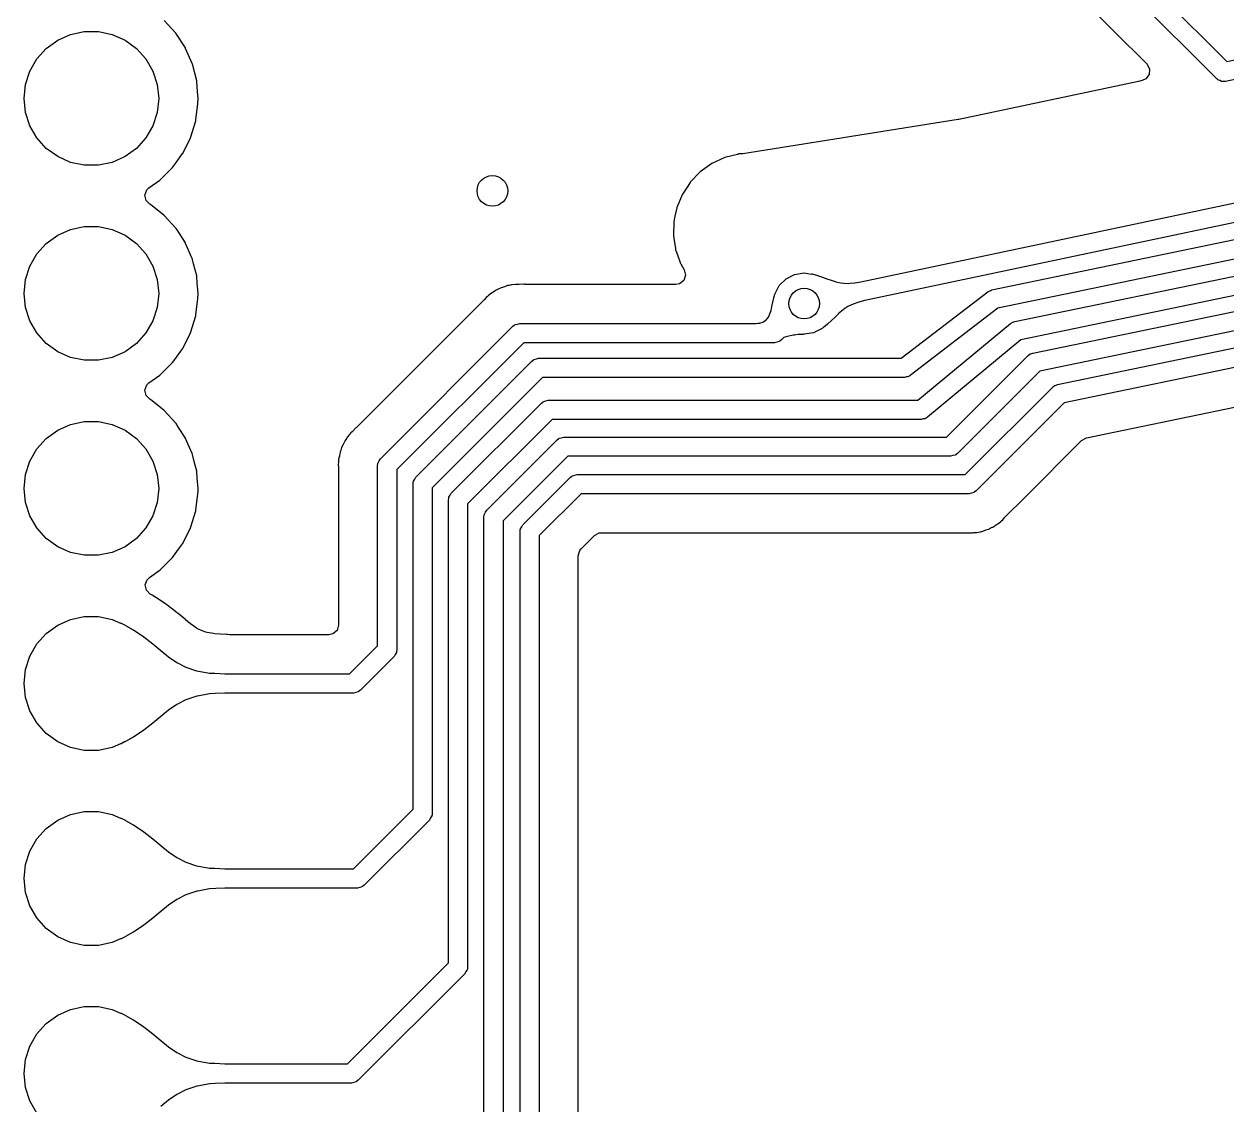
# Model space of a CAD drawing. Extents: x 1.4 to 9.87, y -6.25 to -1.8.
# Drawn here: x 5.903 to 6.519, y -5.45 to -4.896 of the extents above; entities that cross this region are included whole.
import ezdxf

# ---------------------------------------------------------------- set-up
doc = ezdxf.new("R2010")
doc.units = 0
doc.header["$MEASUREMENT"] = 0
doc.layers.add('BLACK', color=7, linetype='CONTINUOUS')

msp = doc.modelspace()

# ---------------------------------------------------------------- linework, layer by layer
at = {"layer": 'BLACK', "linetype": 'CONTINUOUS'}
for p, q in [((6.51889, -4.91538), (6.95781, -4.82174)), ((6.96124, -4.83107), (6.51833, -4.92556)), ((6.44725, -4.84374), (6.51889, -4.91538)), ((6.51382, -4.92423), (6.43885, -4.84926)), ((6.42569, -4.86441), (6.47802, -4.91674)), ((5.98036, -4.90086), (5.97432, -4.89423)), ((6.33132, -5.0283), (6.99129, -4.88866)), ((5.92635, -4.90143), (5.93341, -4.89993)), ((5.93341, -4.89993), (5.94062, -4.89993)), ((5.94062, -4.89993), (5.94768, -4.90143)), ((5.98523, -4.90839), (5.98036, -4.90086)), ((6.9947, -4.898), (6.33335, -5.03793)), ((5.91393, -4.9086), (5.91977, -4.90436)), ((5.91977, -4.90436), (5.92635, -4.90143)), ((5.94768, -4.90143), (5.95427, -4.90436)), ((5.95427, -4.90436), (5.9601, -4.9086)), ((5.9091, -4.91396), (5.91393, -4.9086)), ((5.9601, -4.9086), (5.96493, -4.91396)), ((5.98531, -4.90858), (5.98523, -4.90839)), ((5.98872, -4.91643), (5.98531, -4.90858)), ((5.98531, -4.90858), (5.98531, -4.90858)), ((6.3985, -5.03248), (6.99716, -4.90764)), ((5.9055, -4.92021), (5.9091, -4.91396)), ((5.96493, -4.91396), (5.96853, -4.92021)), ((5.9888, -4.91661), (5.98872, -4.91643)), ((5.99099, -4.92531), (5.9888, -4.91661)), ((7.00053, -4.91699), (6.40161, -5.04189)), ((6.47802, -4.91674), (6.47936, -4.91919)), ((6.47936, -4.91919), (6.47916, -4.92198)), ((5.90327, -4.92707), (5.9055, -4.92021)), ((5.96853, -4.92021), (5.97076, -4.92707)), ((5.991, -4.92551), (5.99099, -4.92531)), ((5.99143, -4.93071), (5.991, -4.92551)), ((5.991, -4.92551), (5.991, -4.92551)), ((6.4736, -4.92551), (6.38155, -4.94508)), ((6.41024, -5.04866), (7.00497, -4.9253)), ((6.47554, -4.9251), (6.4736, -4.92551)), ((6.47748, -4.92422), (6.47554, -4.9251)), ((6.47916, -4.92198), (6.47748, -4.92422)), ((6.51412, -4.92439), (6.51382, -4.92423)), ((6.51433, -4.92467), (6.51412, -4.92439)), ((6.51532, -4.92505), (6.51433, -4.92467)), ((6.51625, -4.92556), (6.51532, -4.92505)), ((6.51659, -4.92553), (6.51625, -4.92556)), ((6.51692, -4.92565), (6.51659, -4.92553)), ((5.90252, -4.93424), (5.90327, -4.92707)), ((5.97076, -4.92707), (5.97152, -4.93424)), ((5.99172, -4.93424), (5.99143, -4.93071)), ((6.51833, -4.92556), (6.51692, -4.92565)), ((5.90327, -4.94142), (5.90252, -4.93424)), ((5.97152, -4.93424), (5.97076, -4.94142)), ((5.99058, -4.9451), (5.99164, -4.93705)), ((5.99164, -4.93705), (5.99166, -4.93691)), ((5.99164, -4.93705), (5.99164, -4.93705)), ((5.99166, -4.93691), (5.99172, -4.93424)), ((7.0083, -4.93466), (6.41343, -5.05805)), ((5.9055, -4.94827), (5.90327, -4.94142)), ((5.97076, -4.94142), (5.96853, -4.94827)), ((6.41957, -5.0648), (7.01298, -4.94211)), ((5.9091, -4.95452), (5.9055, -4.94827)), ((5.96853, -4.94827), (5.96493, -4.95452)), ((5.98788, -4.95438), (5.99049, -4.9458)), ((5.99049, -4.9458), (5.99058, -4.9451)), ((6.38129, -4.94512), (6.27096, -4.9626)), ((6.38155, -4.94508), (6.38129, -4.94512)), ((5.91393, -4.95988), (5.9091, -4.95452)), ((5.96493, -4.95452), (5.9601, -4.95988)), ((5.98391, -4.96242), (5.98788, -4.95438)), ((7.0163, -4.95148), (6.42301, -5.07414)), ((5.91977, -4.96412), (5.91393, -4.95988)), ((5.9601, -4.95988), (5.95427, -4.96412)), ((5.98379, -4.96258), (5.98391, -4.96242)), ((6.43216, -5.08094), (7.02373, -4.95796)), ((5.92635, -4.96705), (5.91977, -4.96412)), ((5.93341, -4.96855), (5.92635, -4.96705)), ((5.94062, -4.96855), (5.93341, -4.96855)), ((5.94768, -4.96705), (5.94062, -4.96855)), ((5.95427, -4.96412), (5.94768, -4.96705)), ((5.97868, -4.9697), (5.98013, -4.96767)), ((5.98013, -4.96767), (5.98379, -4.96258)), ((6.25506, -4.96767), (6.24906, -4.97194)), ((6.26173, -4.96457), (6.25506, -4.96767)), ((6.26811, -4.96295), (6.26173, -4.96457)), ((6.26835, -4.96288), (6.26811, -4.96295)), ((6.26867, -4.96278), (6.26835, -4.96288)), ((6.26886, -4.96272), (6.26867, -4.96278)), ((6.26867, -4.96278), (6.26867, -4.96278)), ((6.26905, -4.9627), (6.26886, -4.96272)), ((6.26916, -4.96268), (6.26905, -4.9627)), ((6.26935, -4.96265), (6.26916, -4.96268)), ((6.26916, -4.96268), (6.26916, -4.96268)), ((6.26954, -4.96265), (6.26935, -4.96265)), ((6.27014, -4.96266), (6.26954, -4.96265)), ((6.27096, -4.9626), (6.27014, -4.96266)), ((7.02707, -4.96732), (6.43561, -5.09028)), ((5.97233, -4.97603), (5.97868, -4.9697)), ((6.24906, -4.97194), (6.24396, -4.97724)), ((5.96547, -4.9812), (5.96654, -4.98015)), ((5.96654, -4.98015), (5.97216, -4.97614)), ((5.97216, -4.97614), (5.97233, -4.97603)), ((5.97216, -4.97614), (5.97216, -4.97614)), ((6.24199, -4.98022), (6.23991, -4.98338)), ((6.24383, -4.97743), (6.24199, -4.98022)), ((6.24396, -4.97724), (6.24383, -4.97743)), ((6.24383, -4.97743), (6.24383, -4.97743)), ((5.96448, -4.98381), (5.96547, -4.9812)), ((5.96506, -4.98655), (5.96448, -4.98381)), ((5.96695, -4.98845), (5.96506, -4.98655)), ((6.23991, -4.98338), (6.23706, -4.99017)), ((5.96694, -4.98847), (5.96695, -4.98845)), ((5.967, -4.9885), (5.96694, -4.98847)), ((5.96703, -4.98853), (5.967, -4.9885)), ((5.96729, -4.98868), (5.96703, -4.98853)), ((5.97432, -4.99423), (5.96729, -4.98868)), ((6.23701, -4.99039), (6.23609, -4.99467)), ((6.23706, -4.99017), (6.23701, -4.99039)), ((5.98036, -5.00086), (5.97432, -4.99423)), ((6.23551, -4.99736), (6.23531, -5.00472)), ((6.23609, -4.99467), (6.23551, -4.99736)), ((5.91393, -5.0086), (5.91977, -5.00436)), ((5.91977, -5.00436), (5.92635, -5.00143)), ((5.92635, -5.00143), (5.93341, -4.99993)), ((5.93341, -4.99993), (5.94062, -4.99993)), ((5.94062, -4.99993), (5.94768, -5.00143)), ((5.94768, -5.00143), (5.95427, -5.00436)), ((5.95427, -5.00436), (5.9601, -5.0086)), ((5.98047, -5.00103), (5.98036, -5.00086)), ((5.98091, -5.00172), (5.98047, -5.00103)), ((5.98047, -5.00103), (5.98047, -5.00103)), ((5.98523, -5.00839), (5.98091, -5.00172)), ((6.23531, -5.00472), (6.23567, -5.00705)), ((5.9091, -5.01396), (5.91393, -5.0086)), ((5.9601, -5.0086), (5.96493, -5.01396)), ((5.98531, -5.00858), (5.98523, -5.00839)), ((5.98857, -5.01607), (5.98531, -5.00858)), ((5.98531, -5.00858), (5.98531, -5.00858)), ((6.23567, -5.00705), (6.23632, -5.01112)), ((6.23632, -5.01112), (6.23646, -5.01199)), ((5.9055, -5.02021), (5.9091, -5.01396)), ((5.96493, -5.01396), (5.96853, -5.02021)), ((5.9888, -5.01661), (5.98857, -5.01607)), ((5.98885, -5.01681), (5.9888, -5.01661)), ((5.98942, -5.01906), (5.98885, -5.01681)), ((5.98885, -5.01681), (5.98885, -5.01681)), ((6.23646, -5.01199), (6.23653, -5.0122)), ((6.23653, -5.0122), (6.23653, -5.0122)), ((6.23653, -5.0122), (6.23733, -5.01444)), ((6.23733, -5.01444), (6.23892, -5.01892)), ((5.90327, -5.02707), (5.9055, -5.02021)), ((5.96853, -5.02021), (5.97076, -5.02707)), ((5.99099, -5.02531), (5.98942, -5.01906)), ((6.23892, -5.01892), (6.23904, -5.01912)), ((6.23904, -5.01912), (6.23904, -5.01912)), ((6.23904, -5.01912), (6.24083, -5.02219)), ((6.24083, -5.02219), (6.24149, -5.02491)), ((6.29744, -5.02449), (6.30231, -5.02372)), ((6.30231, -5.02372), (6.3061, -5.02432)), ((5.90252, -5.03424), (5.90327, -5.02707)), ((5.97076, -5.02707), (5.97152, -5.03424)), ((5.991, -5.02551), (5.99099, -5.02531)), ((5.99128, -5.02892), (5.991, -5.02551)), ((5.991, -5.02551), (5.991, -5.02551)), ((5.99172, -5.03424), (5.99128, -5.02892)), ((6.15002, -5.03035), (6.14869, -5.03088)), ((6.15031, -5.03024), (6.15002, -5.03035)), ((6.15002, -5.03035), (6.15002, -5.03035)), ((6.1511, -5.03014), (6.15031, -5.03024)), ((6.15186, -5.02998), (6.1511, -5.03014)), ((6.15232, -5.02985), (6.15186, -5.02998)), ((6.15262, -5.02976), (6.15232, -5.02985)), ((6.15232, -5.02985), (6.15232, -5.02985)), ((6.15437, -5.02971), (6.15262, -5.02976)), ((6.15483, -5.02967), (6.15437, -5.02971)), ((6.15499, -5.02965), (6.15483, -5.02967)), ((6.15609, -5.02965), (6.15499, -5.02965)), ((6.15624, -5.02965), (6.15609, -5.02965)), ((6.15861, -5.02957), (6.15624, -5.02965)), ((6.15892, -5.02956), (6.15861, -5.02957)), ((6.15861, -5.02957), (6.15861, -5.02957)), ((6.15922, -5.02963), (6.15892, -5.02956)), ((6.15966, -5.02965), (6.15922, -5.02963)), ((6.16228, -5.02965), (6.15966, -5.02965)), ((6.23654, -5.02965), (6.16228, -5.02965)), ((6.2384, -5.02929), (6.23654, -5.02965)), ((6.24059, -5.02755), (6.2384, -5.02929)), ((6.24149, -5.02491), (6.24059, -5.02755)), ((6.28733, -5.0346), (6.28956, -5.03021)), ((6.28956, -5.03021), (6.29305, -5.02673)), ((6.29305, -5.02673), (6.29744, -5.02449)), ((6.3061, -5.02432), (6.3062, -5.02426)), ((6.3062, -5.02426), (6.30641, -5.02427)), ((6.30641, -5.02427), (6.30907, -5.02501)), ((6.30907, -5.02501), (6.30909, -5.02502)), ((6.30909, -5.02502), (6.31166, -5.02588)), ((6.31166, -5.02588), (6.31167, -5.02589)), ((6.31167, -5.02589), (6.31397, -5.02674)), ((6.31397, -5.02674), (6.3161, -5.02753)), ((6.3161, -5.02753), (6.31611, -5.02753)), ((6.31611, -5.02753), (6.31611, -5.02753)), ((6.31611, -5.02753), (6.31714, -5.02787)), ((6.31714, -5.02787), (6.31818, -5.02821)), ((6.31818, -5.02821), (6.31854, -5.02829)), ((6.31854, -5.02829), (6.3203, -5.02872)), ((6.3203, -5.02872), (6.3203, -5.02872)), ((6.3203, -5.02872), (6.32031, -5.02872)), ((6.32031, -5.02872), (6.32093, -5.02881)), ((6.32093, -5.02881), (6.3226, -5.02903)), ((6.3226, -5.02903), (6.3226, -5.02903)), ((6.3226, -5.02903), (6.32262, -5.02903)), ((6.32262, -5.02903), (6.32503, -5.02908)), ((6.32503, -5.02908), (6.3252, -5.02909)), ((6.3252, -5.02909), (6.32521, -5.02909)), ((6.32521, -5.02909), (6.32591, -5.02903)), ((6.32591, -5.02903), (6.32819, -5.02883)), ((6.32819, -5.02883), (6.3282, -5.02883)), ((6.3282, -5.02883), (6.3282, -5.02883)), ((6.3282, -5.02883), (6.32821, -5.02883)), ((6.32821, -5.02883), (6.33128, -5.02829)), ((6.32821, -5.02883), (6.32821, -5.02883)), ((6.33128, -5.02829), (6.33132, -5.0283)), ((5.90327, -5.04142), (5.90252, -5.03424)), ((5.97152, -5.03424), (5.97076, -5.04142)), ((5.99166, -5.03691), (5.99172, -5.03424)), ((6.13935, -5.03626), (6.13824, -5.03761)), ((6.13999, -5.03579), (6.13935, -5.03626)), ((6.14059, -5.03529), (6.13999, -5.03579)), ((6.14115, -5.03473), (6.14059, -5.03529)), ((6.14142, -5.03457), (6.14115, -5.03473)), ((6.14265, -5.03384), (6.14142, -5.03457)), ((6.14142, -5.03457), (6.14142, -5.03457)), ((6.14304, -5.03358), (6.14265, -5.03384)), ((6.14419, -5.03274), (6.14304, -5.03358)), ((6.14445, -5.03256), (6.14419, -5.03274)), ((6.14419, -5.03274), (6.14419, -5.03274)), ((6.14519, -5.03227), (6.14445, -5.03256)), ((6.14589, -5.03192), (6.14519, -5.03227)), ((6.1463, -5.03168), (6.14589, -5.03192)), ((6.14657, -5.03152), (6.1463, -5.03168)), ((6.14824, -5.03103), (6.14657, -5.03152)), ((6.14869, -5.03088), (6.14824, -5.03103)), ((6.28676, -5.03654), (6.28732, -5.03469)), ((6.28732, -5.03469), (6.28733, -5.0346)), ((6.35205, -5.0675), (6.39651, -5.03339)), ((6.39651, -5.03339), (6.39774, -5.0327)), ((6.39774, -5.0327), (6.39814, -5.03267)), ((6.39814, -5.03267), (6.3985, -5.03248)), ((5.9055, -5.04827), (5.90327, -5.04142)), ((5.97076, -5.04142), (5.96853, -5.04827)), ((5.99058, -5.0451), (5.99164, -5.03705)), ((5.99164, -5.03705), (5.99166, -5.03691)), ((5.99164, -5.03705), (5.99164, -5.03705)), ((6.13792, -5.03795), (6.0732, -5.10267)), ((6.13824, -5.03761), (6.13792, -5.03795)), ((6.28533, -5.04294), (6.2858, -5.04092)), ((6.2858, -5.04092), (6.28624, -5.03878)), ((6.28624, -5.03878), (6.28625, -5.03877)), ((6.28625, -5.03877), (6.28675, -5.03656)), ((6.28675, -5.03656), (6.28676, -5.03654)), ((6.32312, -5.042), (6.32138, -5.04334)), ((6.32322, -5.04194), (6.32312, -5.042)), ((6.32474, -5.04101), (6.32322, -5.04194)), ((6.3251, -5.04079), (6.32474, -5.04101)), ((6.32745, -5.03969), (6.3251, -5.04079)), ((6.32746, -5.03969), (6.32745, -5.03969)), ((6.33029, -5.03871), (6.32746, -5.03969)), ((6.3303, -5.03871), (6.33029, -5.03871)), ((6.33029, -5.03871), (6.33029, -5.03871)), ((6.33332, -5.03796), (6.3303, -5.03871)), ((6.3303, -5.03871), (6.3303, -5.03871)), ((6.3303, -5.03871), (6.3303, -5.03871)), ((6.33335, -5.03793), (6.33332, -5.03796)), ((6.40161, -5.04189), (6.35672, -5.07633)), ((6.44698, -5.10836), (6.76594, -5.04205)), ((5.9091, -5.05452), (5.9055, -5.04827)), ((5.96853, -5.04827), (5.96493, -5.05452)), ((5.98788, -5.05438), (5.99049, -5.0458)), ((5.99049, -5.0458), (5.99058, -5.0451)), ((6.27957, -5.04943), (6.28143, -5.0488)), ((6.28143, -5.0488), (6.28146, -5.04879)), ((6.28146, -5.04879), (6.2829, -5.04776)), ((6.2829, -5.04776), (6.28397, -5.04641)), ((6.28397, -5.04641), (6.28475, -5.04479)), ((6.28475, -5.04479), (6.28476, -5.04477)), ((6.28476, -5.04477), (6.28533, -5.04295)), ((6.28476, -5.04477), (6.28476, -5.04477)), ((6.28533, -5.04295), (6.28533, -5.04294)), ((6.28533, -5.04295), (6.28533, -5.04295)), ((6.31636, -5.04811), (6.31436, -5.04994)), ((6.31637, -5.0481), (6.31636, -5.04811)), ((6.31813, -5.04639), (6.31637, -5.0481)), ((6.31975, -5.04481), (6.31813, -5.04639)), ((6.31813, -5.04639), (6.31813, -5.04639)), ((6.31976, -5.0448), (6.31975, -5.04481)), ((6.31975, -5.04481), (6.31975, -5.04481)), ((6.32138, -5.04334), (6.31976, -5.0448)), ((6.4098, -5.04889), (6.41024, -5.04866)), ((5.91393, -5.05988), (5.9091, -5.05452)), ((5.96493, -5.05452), (5.9601, -5.05988)), ((5.9843, -5.06163), (5.98779, -5.05456)), ((5.98779, -5.05456), (5.98788, -5.05438)), ((5.98779, -5.05456), (5.98779, -5.05456)), ((6.08516, -5.11902), (6.15308, -5.05111)), ((6.15308, -5.05111), (6.15378, -5.05059)), ((6.15378, -5.05059), (6.1539, -5.05045)), ((6.1539, -5.05045), (6.15401, -5.05042)), ((6.15401, -5.05042), (6.15421, -5.05026)), ((6.15421, -5.05026), (6.15539, -5.05001)), ((6.15539, -5.05001), (6.15656, -5.04967)), ((6.15656, -5.04967), (6.27741, -5.04967)), ((6.27741, -5.04967), (6.27749, -5.04963)), ((6.27749, -5.04963), (6.27852, -5.04953)), ((6.27852, -5.04953), (6.27954, -5.04944)), ((6.27954, -5.04944), (6.27957, -5.04943)), ((6.27957, -5.04943), (6.27957, -5.04943)), ((6.30717, -5.05445), (6.30231, -5.05522)), ((6.31156, -5.05221), (6.30717, -5.05445)), ((6.312, -5.05177), (6.31156, -5.05221)), ((6.31221, -5.05171), (6.312, -5.05177)), ((6.31434, -5.04995), (6.31221, -5.05171)), ((6.31436, -5.04994), (6.31434, -5.04995)), ((6.36053, -5.08904), (6.4081, -5.04969)), ((6.4081, -5.04969), (6.40931, -5.04895)), ((6.40931, -5.04895), (6.4098, -5.04889)), ((5.91977, -5.06412), (5.91393, -5.05988)), ((5.9601, -5.05988), (5.95427, -5.06412)), ((6.1586, -5.05951), (6.09357, -5.12454)), ((6.28719, -5.05951), (6.1586, -5.05951)), ((6.28835, -5.05917), (6.28719, -5.05951)), ((6.28954, -5.05891), (6.28835, -5.05917)), ((6.28974, -5.05876), (6.28954, -5.05891)), ((6.28985, -5.05873), (6.28974, -5.05876)), ((6.28996, -5.05859), (6.28985, -5.05873)), ((6.29067, -5.05807), (6.28996, -5.05859)), ((6.29183, -5.05691), (6.29067, -5.05807)), ((6.29238, -5.05673), (6.29183, -5.05691)), ((6.29239, -5.05673), (6.29238, -5.05673)), ((6.29444, -5.05615), (6.29239, -5.05673)), ((6.29239, -5.05673), (6.29239, -5.05673)), ((6.29445, -5.05615), (6.29444, -5.05615)), ((6.29444, -5.05615), (6.29444, -5.05615)), ((6.29671, -5.05567), (6.29445, -5.05615)), ((6.29733, -5.05559), (6.29671, -5.05567)), ((6.29928, -5.05534), (6.29733, -5.05559)), ((6.29929, -5.05534), (6.29928, -5.05534)), ((6.29928, -5.05534), (6.29928, -5.05534)), ((6.2993, -5.05534), (6.29929, -5.05534)), ((6.30124, -5.05526), (6.2993, -5.05534)), ((6.2993, -5.05534), (6.2993, -5.05534)), ((6.30196, -5.05523), (6.30124, -5.05526)), ((6.30211, -5.05519), (6.30196, -5.05523)), ((6.30231, -5.05522), (6.30211, -5.05519)), ((6.41343, -5.05805), (6.36544, -5.09775)), ((5.92635, -5.06705), (5.91977, -5.06412)), ((5.93341, -5.06855), (5.92635, -5.06705)), ((5.94768, -5.06705), (5.94062, -5.06855)), ((5.95427, -5.06412), (5.94768, -5.06705)), ((5.97976, -5.06819), (5.98379, -5.06258)), ((5.98379, -5.06258), (5.98391, -5.06242)), ((5.98391, -5.06242), (5.9843, -5.06163)), ((6.37533, -5.1079), (6.41709, -5.06614)), ((6.41709, -5.06614), (6.41712, -5.06612)), ((6.41712, -5.0661), (6.41717, -5.06608)), ((6.41712, -5.06612), (6.41712, -5.0661)), ((6.41717, -5.06608), (6.41822, -5.0653)), ((6.41822, -5.0653), (6.41893, -5.06514)), ((6.41893, -5.06514), (6.41957, -5.0648)), ((5.94062, -5.06855), (5.93341, -5.06855)), ((5.97233, -5.07603), (5.97868, -5.0697)), ((5.97868, -5.0697), (5.97976, -5.06819)), ((6.10331, -5.12839), (6.16276, -5.06894)), ((6.16276, -5.06894), (6.16346, -5.06842)), ((6.16346, -5.06842), (6.16358, -5.06828)), ((6.16358, -5.06828), (6.16369, -5.06825)), ((6.16369, -5.06825), (6.16389, -5.0681)), ((6.16389, -5.0681), (6.16508, -5.06784)), ((6.16508, -5.06784), (6.16624, -5.0675)), ((6.16624, -5.0675), (6.35205, -5.0675)), ((5.96654, -5.08015), (5.97216, -5.07614)), ((5.97216, -5.07614), (5.97233, -5.07603)), ((5.97216, -5.07614), (5.97216, -5.07614)), ((6.16828, -5.07735), (6.11171, -5.13391)), ((6.35372, -5.07735), (6.16828, -5.07735)), ((6.35459, -5.07709), (6.35372, -5.07735)), ((6.35549, -5.07702), (6.35459, -5.07709)), ((6.3562, -5.07662), (6.35549, -5.07702)), ((6.35638, -5.07657), (6.3562, -5.07662)), ((6.35646, -5.07647), (6.35638, -5.07657)), ((6.35672, -5.07633), (6.35646, -5.07647)), ((6.42301, -5.07414), (6.38085, -5.1163)), ((5.96448, -5.08381), (5.96547, -5.0812)), ((5.96506, -5.08655), (5.96448, -5.08381)), ((5.96547, -5.0812), (5.96654, -5.08015)), ((6.38486, -5.12711), (6.42969, -5.08228)), ((6.42969, -5.08228), (6.42971, -5.08226)), ((6.42971, -5.08226), (6.42972, -5.08225)), ((6.42972, -5.08225), (6.42976, -5.08223)), ((6.42976, -5.08223), (6.43082, -5.08144)), ((6.43082, -5.08144), (6.43152, -5.08129)), ((6.43152, -5.08129), (6.43216, -5.08094)), ((5.96695, -5.08845), (5.96506, -5.08655)), ((5.96694, -5.08847), (5.96695, -5.08845)), ((5.967, -5.0885), (5.96694, -5.08847)), ((5.96703, -5.08853), (5.967, -5.0885)), ((5.96729, -5.08868), (5.96703, -5.08853)), ((5.97432, -5.09423), (5.96729, -5.08868)), ((6.12146, -5.1367), (6.16768, -5.09048)), ((6.16768, -5.09048), (6.16839, -5.08996)), ((6.16839, -5.08996), (6.1685, -5.08982)), ((6.1685, -5.08982), (6.16861, -5.08979)), ((6.16861, -5.08979), (6.16882, -5.08963)), ((6.16882, -5.08963), (6.17, -5.08938)), ((6.17, -5.08938), (6.17116, -5.08904)), ((6.17116, -5.08904), (6.36053, -5.08904)), ((6.43561, -5.09028), (6.39038, -5.13551)), ((5.98036, -5.10086), (5.97432, -5.09423)), ((6.36478, -5.09815), (6.36424, -5.09849)), ((6.36496, -5.0981), (6.36478, -5.09815)), ((6.36507, -5.09798), (6.36496, -5.0981)), ((6.36544, -5.09775), (6.36507, -5.09798)), ((5.91977, -5.10436), (5.92635, -5.10143)), ((5.92635, -5.10143), (5.93341, -5.09993)), ((5.93341, -5.09993), (5.94062, -5.09993)), ((5.94062, -5.09993), (5.94768, -5.10143)), ((5.94768, -5.10143), (5.95427, -5.10436)), ((5.98047, -5.10103), (5.98036, -5.10086)), ((5.98169, -5.10292), (5.98047, -5.10103)), ((5.98047, -5.10103), (5.98047, -5.10103)), ((5.98523, -5.10839), (5.98169, -5.10292)), ((6.07241, -5.10336), (6.07078, -5.10509)), ((6.07262, -5.10313), (6.07241, -5.10336)), ((6.07287, -5.10297), (6.07262, -5.10313)), ((6.0732, -5.10267), (6.07287, -5.10297)), ((6.1732, -5.09888), (6.12986, -5.14222)), ((6.36231, -5.09888), (6.1732, -5.09888)), ((6.36325, -5.0986), (6.36231, -5.09888)), ((6.36424, -5.09849), (6.36325, -5.0986)), ((5.9091, -5.11396), (5.91393, -5.1086)), ((5.91393, -5.1086), (5.91977, -5.10436)), ((5.95427, -5.10436), (5.9601, -5.1086)), ((5.9601, -5.1086), (5.96493, -5.11396)), ((5.98531, -5.10858), (5.98523, -5.10839)), ((5.98869, -5.11634), (5.98531, -5.10858)), ((5.98531, -5.10858), (5.98531, -5.10858)), ((6.06688, -5.10999), (6.06631, -5.1113)), ((6.06701, -5.10971), (6.06688, -5.10999)), ((6.06688, -5.10999), (6.06688, -5.10999)), ((6.06749, -5.10908), (6.06701, -5.10971)), ((6.06792, -5.10843), (6.06749, -5.10908)), ((6.06816, -5.108), (6.06792, -5.10843)), ((6.06831, -5.10773), (6.06816, -5.108)), ((6.06816, -5.108), (6.06816, -5.108)), ((6.0695, -5.10646), (6.06831, -5.10773)), ((6.0698, -5.1061), (6.0695, -5.10646)), ((6.0699, -5.10598), (6.0698, -5.1061)), ((6.07068, -5.1052), (6.0699, -5.10598)), ((6.07078, -5.10509), (6.07068, -5.1052)), ((6.13965, -5.14536), (6.17568, -5.10934)), ((6.17568, -5.10934), (6.17638, -5.10881)), ((6.17638, -5.10881), (6.1765, -5.10868)), ((6.1765, -5.10868), (6.1766, -5.10865)), ((6.1766, -5.10865), (6.17681, -5.10849)), ((6.17681, -5.10849), (6.17799, -5.10824)), ((6.17799, -5.10824), (6.17916, -5.1079)), ((6.17916, -5.1079), (6.37533, -5.1079)), ((6.41521, -5.13899), (6.44449, -5.10971)), ((6.44449, -5.10971), (6.44698, -5.10836)), ((5.9055, -5.12021), (5.9091, -5.11396)), ((5.96493, -5.11396), (5.96853, -5.12021)), ((5.9888, -5.11661), (5.98869, -5.11634)), ((5.98885, -5.11681), (5.9888, -5.11661)), ((6.06445, -5.1158), (6.06423, -5.11721)), ((6.0645, -5.11549), (6.06445, -5.1158)), ((6.06445, -5.1158), (6.06445, -5.1158)), ((6.06482, -5.11476), (6.0645, -5.11549)), ((6.06507, -5.11402), (6.06482, -5.11476)), ((6.06519, -5.11355), (6.06507, -5.11402)), ((6.06527, -5.11325), (6.06519, -5.11355)), ((6.06519, -5.11355), (6.06519, -5.11355)), ((6.06611, -5.11172), (6.06527, -5.11325)), ((6.06631, -5.1113), (6.06611, -5.11172)), ((6.38085, -5.1163), (6.38015, -5.11682)), ((5.90327, -5.12707), (5.9055, -5.12021)), ((5.96853, -5.12021), (5.97076, -5.12707)), ((5.98976, -5.12043), (5.98885, -5.11681)), ((5.98885, -5.11681), (5.98885, -5.11681)), ((5.99099, -5.12531), (5.98976, -5.12043)), ((6.06364, -5.12093), (6.06352, -5.12171)), ((6.06352, -5.12171), (6.06355, -5.12202)), ((6.06355, -5.12202), (6.06368, -5.12345)), ((6.0637, -5.12015), (6.06364, -5.12093)), ((6.0639, -5.11859), (6.0637, -5.11935)), ((6.0637, -5.11935), (6.0637, -5.12015)), ((6.06414, -5.11767), (6.0639, -5.11859)), ((6.06423, -5.11721), (6.06414, -5.11767)), ((6.08372, -5.1225), (6.08385, -5.12164)), ((6.08372, -5.21495), (6.08372, -5.1225)), ((6.08384, -5.12145), (6.08389, -5.12136)), ((6.08385, -5.12164), (6.08384, -5.12145)), ((6.08389, -5.12136), (6.08393, -5.12111)), ((6.08393, -5.12111), (6.08458, -5.12009)), ((6.08458, -5.12009), (6.08516, -5.11902)), ((6.18119, -5.11774), (6.14805, -5.15088)), ((6.37737, -5.11774), (6.18119, -5.11774)), ((6.37853, -5.1174), (6.37737, -5.11774)), ((6.37972, -5.11714), (6.37853, -5.1174)), ((6.37992, -5.11699), (6.37972, -5.11714)), ((6.38003, -5.11696), (6.37992, -5.11699)), ((6.38015, -5.11682), (6.38003, -5.11696)), ((5.90252, -5.13424), (5.90327, -5.12707)), ((5.97076, -5.12707), (5.97152, -5.13424)), ((5.991, -5.12551), (5.99099, -5.12531)), ((5.99128, -5.12884), (5.991, -5.12551)), ((5.991, -5.12551), (5.991, -5.12551)), ((5.99172, -5.13424), (5.99128, -5.12884)), ((6.06368, -5.12345), (6.0637, -5.12391)), ((6.0637, -5.12391), (6.0637, -5.1856)), ((6.09357, -5.12454), (6.09357, -5.21699)), ((6.10273, -5.12946), (6.10331, -5.12839)), ((6.15816, -5.15292), (6.18253, -5.12855)), ((6.18253, -5.12855), (6.18323, -5.12803)), ((6.18323, -5.12803), (6.18335, -5.12789)), ((6.18335, -5.12789), (6.18345, -5.12786)), ((6.18345, -5.12786), (6.18366, -5.12771)), ((6.18366, -5.12771), (6.18484, -5.12745)), ((6.18484, -5.12745), (6.18601, -5.12711)), ((6.18601, -5.12711), (6.38486, -5.12711)), ((5.90327, -5.14142), (5.90252, -5.13424)), ((5.97152, -5.13424), (5.97076, -5.14142)), ((5.99168, -5.13593), (5.99172, -5.13437)), ((5.99172, -5.13437), (5.99172, -5.13424)), ((5.99172, -5.13437), (5.99172, -5.13437)), ((6.10187, -5.13187), (6.102, -5.13101)), ((6.10187, -5.29877), (6.10187, -5.13187)), ((6.10199, -5.13082), (6.10204, -5.13073)), ((6.102, -5.13101), (6.10199, -5.13082)), ((6.10204, -5.13073), (6.10208, -5.13048)), ((6.10208, -5.13048), (6.10273, -5.12946)), ((6.11171, -5.13391), (6.11171, -5.30081)), ((5.99055, -5.14534), (5.99164, -5.13705)), ((5.99164, -5.13705), (5.99166, -5.13691)), ((5.99164, -5.13705), (5.99164, -5.13705)), ((5.99166, -5.13691), (5.99168, -5.13593)), ((6.12002, -5.14018), (6.12015, -5.13931)), ((6.12002, -5.37759), (6.12002, -5.14018)), ((6.12013, -5.13913), (6.12019, -5.13903)), ((6.12015, -5.13931), (6.12013, -5.13913)), ((6.12019, -5.13903), (6.12022, -5.13878)), ((6.12022, -5.13878), (6.12088, -5.13776)), ((6.12088, -5.13776), (6.12146, -5.1367)), ((6.18804, -5.13695), (6.16656, -5.15844)), ((6.3869, -5.13695), (6.18804, -5.13695)), ((6.38806, -5.13661), (6.3869, -5.13695)), ((6.38925, -5.13636), (6.38806, -5.13661)), ((6.38945, -5.1362), (6.38925, -5.13636)), ((6.38956, -5.13617), (6.38945, -5.1362)), ((6.38968, -5.13603), (6.38956, -5.13617)), ((6.39038, -5.13551), (6.38968, -5.13603)), ((6.40553, -5.14867), (6.41521, -5.13899)), ((5.9055, -5.14827), (5.90327, -5.14142)), ((5.97076, -5.14142), (5.96853, -5.14827)), ((5.98788, -5.15438), (5.99049, -5.1458)), ((5.99049, -5.1458), (5.99055, -5.14534)), ((6.12986, -5.14222), (6.12986, -5.37963)), ((6.13838, -5.1477), (6.13841, -5.14744)), ((6.13841, -5.14744), (6.13907, -5.14643)), ((6.13907, -5.14643), (6.13965, -5.14536)), ((5.9091, -5.15452), (5.9055, -5.14827)), ((5.96853, -5.14827), (5.96493, -5.15452)), ((6.13821, -5.14884), (6.13834, -5.14797)), ((6.13821, -5.46133), (6.13821, -5.14884)), ((6.13832, -5.14779), (6.13838, -5.1477)), ((6.13834, -5.14797), (6.13832, -5.14779)), ((6.14805, -5.15088), (6.14805, -5.46337)), ((6.15757, -5.15398), (6.15816, -5.15292)), ((6.39901, -5.15406), (6.4, -5.15334)), ((6.4, -5.15334), (6.40042, -5.15304)), ((6.40042, -5.15304), (6.40081, -5.15278)), ((6.40081, -5.15278), (6.40154, -5.15235)), ((6.40154, -5.15235), (6.40231, -5.15189)), ((6.40231, -5.15189), (6.40287, -5.15133)), ((6.40287, -5.15133), (6.40346, -5.15082)), ((6.40346, -5.15082), (6.40411, -5.15036)), ((6.40411, -5.15036), (6.40522, -5.14901)), ((6.40522, -5.14901), (6.40553, -5.14867)), ((5.91393, -5.15988), (5.9091, -5.15452)), ((5.96493, -5.15452), (5.9601, -5.15988)), ((5.98414, -5.16195), (5.98779, -5.15456)), ((5.98779, -5.15456), (5.98788, -5.15438)), ((5.98779, -5.15456), (5.98779, -5.15456)), ((6.15671, -5.1564), (6.15684, -5.15553)), ((6.15671, -5.5418), (6.15671, -5.1564)), ((6.15683, -5.15535), (6.15688, -5.15525)), ((6.15684, -5.15553), (6.15683, -5.15535)), ((6.15688, -5.15525), (6.15692, -5.155)), ((6.15692, -5.155), (6.15757, -5.15398)), ((6.16656, -5.15844), (6.16656, -5.54384)), ((6.18803, -5.16528), (6.19488, -5.15842)), ((6.19488, -5.15842), (6.19734, -5.15708)), ((6.19734, -5.15708), (6.19839, -5.15697)), ((6.19839, -5.15697), (6.35698, -5.15697)), ((6.35698, -5.15697), (6.3838, -5.15697)), ((6.3838, -5.15697), (6.38424, -5.15699)), ((6.38424, -5.15699), (6.38453, -5.15706)), ((6.38453, -5.15706), (6.38484, -5.15705)), ((6.38484, -5.15705), (6.38721, -5.15697)), ((6.38484, -5.15705), (6.38484, -5.15705)), ((6.38721, -5.15697), (6.38737, -5.15697)), ((6.38737, -5.15697), (6.38847, -5.15697)), ((6.38847, -5.15697), (6.38862, -5.15695)), ((6.38862, -5.15695), (6.38909, -5.15691)), ((6.38862, -5.15695), (6.38862, -5.15695)), ((6.38909, -5.15691), (6.39041, -5.15687)), ((6.39041, -5.15687), (6.39052, -5.15687)), ((6.39052, -5.15687), (6.39083, -5.15686)), ((6.39083, -5.15686), (6.3916, -5.15664)), ((6.3916, -5.15664), (6.39236, -5.15648)), ((6.39236, -5.15648), (6.39264, -5.15644)), ((6.39264, -5.15644), (6.39315, -5.15638)), ((6.39315, -5.15638), (6.39344, -5.15626)), ((6.39344, -5.15626), (6.39477, -5.15574)), ((6.39344, -5.15626), (6.39344, -5.15626)), ((6.39477, -5.15574), (6.39521, -5.15559)), ((6.39521, -5.15559), (6.3953, -5.15556)), ((6.3953, -5.15556), (6.39688, -5.1551)), ((6.39688, -5.1551), (6.39715, -5.15494)), ((6.39715, -5.15494), (6.39757, -5.1547)), ((6.39715, -5.15494), (6.39715, -5.15494)), ((6.39757, -5.1547), (6.39827, -5.15435)), ((6.39827, -5.15435), (6.39872, -5.15417)), ((6.39872, -5.15417), (6.39901, -5.15406)), ((6.39872, -5.15417), (6.39872, -5.15417)), ((5.91977, -5.16412), (5.91393, -5.15988)), ((5.92635, -5.16705), (5.91977, -5.16412)), ((5.95427, -5.16412), (5.94768, -5.16705)), ((5.9601, -5.15988), (5.95427, -5.16412)), ((5.97868, -5.1697), (5.98221, -5.16479)), ((5.98221, -5.16479), (5.98379, -5.16258)), ((5.98379, -5.16258), (5.98391, -5.16242)), ((5.98391, -5.16242), (5.98414, -5.16195)), ((6.18736, -5.1661), (6.18803, -5.16528)), ((5.93341, -5.16855), (5.92635, -5.16705)), ((5.94062, -5.16855), (5.93341, -5.16855)), ((5.94768, -5.16705), (5.94062, -5.16855)), ((5.97233, -5.17603), (5.97868, -5.1697)), ((6.18658, -5.16879), (6.18736, -5.1661)), ((6.18658, -5.54243), (6.18658, -5.16879)), ((5.96679, -5.17998), (5.97233, -5.17603)), ((5.96464, -5.18372), (5.96561, -5.1811)), ((5.96523, -5.18646), (5.96464, -5.18372)), ((5.96561, -5.1811), (5.9667, -5.18004)), ((5.9667, -5.18004), (5.96679, -5.17998)), ((5.96721, -5.18843), (5.96523, -5.18646)), ((5.96818, -5.18896), (5.96721, -5.18843)), ((5.9682, -5.18897), (5.96818, -5.18896)), ((5.96896, -5.18941), (5.9682, -5.18897)), ((5.9682, -5.18897), (5.9682, -5.18897)), ((5.96898, -5.18942), (5.96896, -5.18941)), ((5.96896, -5.18941), (5.96896, -5.18941)), ((5.96902, -5.18944), (5.96898, -5.18942)), ((5.96904, -5.18946), (5.96902, -5.18944)), ((5.96979, -5.18993), (5.96904, -5.18946)), ((5.96904, -5.18946), (5.96904, -5.18946)), ((5.96981, -5.18995), (5.96979, -5.18993)), ((5.96979, -5.18993), (5.96979, -5.18993)), ((5.97515, -5.19354), (5.96981, -5.18995)), ((6.0637, -5.1856), (6.0637, -5.20434)), ((5.97575, -5.19396), (5.97515, -5.19354)), ((5.97578, -5.19397), (5.97575, -5.19396)), ((5.97579, -5.19399), (5.97578, -5.19397)), ((5.97613, -5.19424), (5.97579, -5.19399)), ((5.97579, -5.19399), (5.97579, -5.19399)), ((5.97634, -5.1944), (5.97613, -5.19424)), ((5.98091, -5.19796), (5.97634, -5.1944)), ((5.91977, -5.20436), (5.92635, -5.20143)), ((5.92635, -5.20143), (5.93341, -5.19993)), ((5.93341, -5.19993), (5.94062, -5.19993)), ((5.94062, -5.19993), (5.94768, -5.20143)), ((5.94768, -5.20143), (5.952, -5.20335)), ((5.98092, -5.19797), (5.98091, -5.19796)), ((5.98116, -5.19816), (5.98092, -5.19797)), ((5.98092, -5.19797), (5.98092, -5.19797)), ((5.98117, -5.19817), (5.98116, -5.19816)), ((5.98118, -5.19818), (5.98117, -5.19817)), ((5.98144, -5.19839), (5.98118, -5.19818)), ((5.98145, -5.1984), (5.98144, -5.19839)), ((5.98539, -5.20169), (5.98145, -5.1984)), ((5.98145, -5.1984), (5.98145, -5.1984)), ((5.98546, -5.20174), (5.98539, -5.20169)), ((5.98853, -5.20421), (5.98546, -5.20174)), ((5.9091, -5.21396), (5.91393, -5.2086)), ((5.91393, -5.2086), (5.91977, -5.20436)), ((5.952, -5.20335), (5.95214, -5.2033)), ((5.95214, -5.2033), (5.95235, -5.20335)), ((5.95235, -5.20335), (5.95393, -5.20421)), ((5.95393, -5.20421), (5.95427, -5.20436)), ((5.95427, -5.20436), (5.95445, -5.2045)), ((5.95445, -5.2045), (5.9585, -5.20671)), ((5.9585, -5.20671), (5.95854, -5.20673)), ((5.95854, -5.20673), (5.96388, -5.21032)), ((5.98883, -5.20443), (5.98853, -5.20421)), ((5.99093, -5.20587), (5.98883, -5.20443)), ((5.99146, -5.20619), (5.99093, -5.20587)), ((5.99305, -5.20701), (5.99146, -5.20619)), ((5.99374, -5.2073), (5.99305, -5.20701)), ((5.99568, -5.20795), (5.99374, -5.2073)), ((5.99639, -5.20814), (5.99568, -5.20795)), ((5.99966, -5.20872), (5.99639, -5.20814)), ((6.00027, -5.20879), (5.99966, -5.20872)), ((6.0032, -5.20894), (6.00027, -5.20879)), ((6.0062, -5.2091), (6.0032, -5.20894)), ((6.00638, -5.20911), (6.0062, -5.2091)), ((6.0062, -5.2091), (6.0062, -5.2091)), ((6.00655, -5.20914), (6.00638, -5.20911)), ((6.0608, -5.20885), (6.05874, -5.2093)), ((6.06292, -5.20702), (6.0608, -5.20885)), ((6.0637, -5.20434), (6.06292, -5.20702)), ((5.9055, -5.22021), (5.9091, -5.21396)), ((5.96388, -5.21032), (5.9639, -5.21034)), ((5.9639, -5.21034), (5.96848, -5.2139)), ((5.96848, -5.2139), (5.96849, -5.21391)), ((5.96849, -5.21391), (5.97262, -5.21736)), ((6.00688, -5.20921), (6.00655, -5.20914)), ((6.00655, -5.20914), (6.00655, -5.20914)), ((6.00784, -5.2093), (6.00688, -5.20921)), ((6.01663, -5.2093), (6.00784, -5.2093)), ((6.05874, -5.2093), (6.01663, -5.2093)), ((6.06935, -5.22932), (6.08372, -5.21495)), ((5.90327, -5.22707), (5.9055, -5.22021)), ((5.97262, -5.21736), (5.97661, -5.22057)), ((5.97661, -5.22057), (5.9808, -5.22344)), ((6.09212, -5.22047), (6.07487, -5.23772)), ((6.09271, -5.21941), (6.09212, -5.22047)), ((6.09336, -5.21839), (6.09271, -5.21941)), ((6.0934, -5.21814), (6.09336, -5.21839)), ((6.09345, -5.21804), (6.0934, -5.21814)), ((6.09357, -5.21699), (6.09344, -5.21786)), ((6.09344, -5.21786), (6.09345, -5.21804)), ((5.90252, -5.23424), (5.90327, -5.22707)), ((5.9808, -5.22344), (5.98081, -5.22344)), ((5.98081, -5.22344), (5.98547, -5.22584)), ((5.98547, -5.22584), (5.98547, -5.22584)), ((5.98547, -5.22584), (5.98548, -5.22585)), ((5.98548, -5.22585), (5.9855, -5.22586)), ((5.9855, -5.22586), (5.9855, -5.22586)), ((5.9855, -5.22586), (5.99098, -5.2277)), ((5.99098, -5.2277), (5.99098, -5.2277)), ((5.99098, -5.2277), (5.99099, -5.22771)), ((5.99099, -5.22771), (5.99101, -5.22771)), ((5.99101, -5.22771), (5.99101, -5.22771)), ((5.99101, -5.22771), (5.99763, -5.2289)), ((5.99763, -5.2289), (5.99763, -5.2289)), ((5.99763, -5.2289), (5.99765, -5.2289)), ((5.99765, -5.2289), (6.00029, -5.22904)), ((6.00029, -5.22904), (6.00533, -5.2293)), ((6.00533, -5.2293), (6.00538, -5.22932)), ((6.00538, -5.22932), (6.06935, -5.22932)), ((5.90327, -5.24142), (5.90252, -5.23424)), ((5.99763, -5.23959), (5.99147, -5.24069)), ((5.99765, -5.23958), (5.99763, -5.23959)), ((5.99763, -5.23959), (5.99763, -5.23959)), ((6.00054, -5.23943), (5.99765, -5.23958)), ((6.00533, -5.23919), (6.00054, -5.23943)), ((6.00538, -5.23916), (6.00533, -5.23919)), ((6.07139, -5.23916), (6.00538, -5.23916)), ((6.07256, -5.23882), (6.07139, -5.23916)), ((6.07374, -5.23857), (6.07256, -5.23882)), ((6.07395, -5.23841), (6.07374, -5.23857)), ((6.07405, -5.23838), (6.07395, -5.23841)), ((6.07417, -5.23825), (6.07405, -5.23838)), ((6.07487, -5.23772), (6.07417, -5.23825)), ((5.9055, -5.24827), (5.90327, -5.24142)), ((5.9808, -5.24505), (5.97661, -5.24792)), ((5.98081, -5.24504), (5.9808, -5.24505)), ((5.98547, -5.24264), (5.98081, -5.24504)), ((5.98548, -5.24263), (5.98547, -5.24264)), ((5.98547, -5.24264), (5.98547, -5.24264)), ((5.99099, -5.24078), (5.98548, -5.24263)), ((5.99147, -5.24069), (5.99099, -5.24078)), ((5.9091, -5.25452), (5.9055, -5.24827)), ((5.97262, -5.25113), (5.96849, -5.25457)), ((5.97661, -5.24792), (5.97262, -5.25112)), ((5.97262, -5.25112), (5.97262, -5.25113)), ((5.97661, -5.24792), (5.97661, -5.24792)), ((5.91393, -5.25988), (5.9091, -5.25452)), ((5.96388, -5.25817), (5.95854, -5.26175)), ((5.9639, -5.25815), (5.96388, -5.25817)), ((5.96848, -5.25458), (5.9639, -5.25815)), ((5.96849, -5.25457), (5.96848, -5.25458)), ((5.91977, -5.26412), (5.91393, -5.25988)), ((5.92635, -5.26705), (5.91977, -5.26412)), ((5.95393, -5.26427), (5.95235, -5.26513)), ((5.95427, -5.26412), (5.95393, -5.26427)), ((5.95445, -5.26398), (5.95427, -5.26412)), ((5.9585, -5.26178), (5.95445, -5.26398)), ((5.95854, -5.26175), (5.9585, -5.26178)), ((5.93341, -5.26855), (5.92635, -5.26705)), ((5.94062, -5.26855), (5.93341, -5.26855)), ((5.94768, -5.26705), (5.94062, -5.26855)), ((5.95196, -5.26515), (5.94768, -5.26705)), ((5.952, -5.26517), (5.95196, -5.26515)), ((5.95235, -5.26513), (5.952, -5.26517)), ((5.91977, -5.30436), (5.92635, -5.30143)), ((5.92635, -5.30143), (5.93341, -5.29993)), ((5.93341, -5.29993), (5.94062, -5.29993)), ((5.94062, -5.29993), (5.94768, -5.30143)), ((5.94768, -5.30143), (5.952, -5.30335)), ((6.07132, -5.32932), (6.10187, -5.29877)), ((6.11171, -5.30081), (6.11159, -5.30168)), ((5.91393, -5.3086), (5.91977, -5.30436)), ((5.952, -5.30335), (5.95214, -5.3033)), ((5.95214, -5.3033), (5.95235, -5.30335)), ((5.95235, -5.30335), (5.95393, -5.30421)), ((5.95393, -5.30421), (5.95427, -5.30436)), ((5.95427, -5.30436), (5.95445, -5.3045)), ((5.95445, -5.3045), (5.9585, -5.30671)), ((5.9585, -5.30671), (5.95854, -5.30673)), ((5.95854, -5.30673), (5.96388, -5.31032)), ((6.11027, -5.30429), (6.07684, -5.33772)), ((6.11085, -5.30323), (6.11027, -5.30429)), ((6.11151, -5.30221), (6.11085, -5.30323)), ((6.11155, -5.30196), (6.11151, -5.30221)), ((6.1116, -5.30186), (6.11155, -5.30196)), ((6.11159, -5.30168), (6.1116, -5.30186)), ((5.9091, -5.31396), (5.91393, -5.3086)), ((5.96388, -5.31032), (5.9639, -5.31034)), ((5.9639, -5.31034), (5.96848, -5.3139)), ((5.96848, -5.3139), (5.96849, -5.31391)), ((5.96849, -5.31391), (5.97262, -5.31736)), ((5.9055, -5.32021), (5.9091, -5.31396)), ((5.97262, -5.31736), (5.97661, -5.32057)), ((5.90327, -5.32707), (5.9055, -5.32021)), ((5.97661, -5.32057), (5.9808, -5.32344)), ((5.9808, -5.32344), (5.98081, -5.32344)), ((5.98081, -5.32344), (5.98547, -5.32584)), ((5.98547, -5.32584), (5.98547, -5.32584)), ((5.98547, -5.32584), (5.98548, -5.32585)), ((5.98548, -5.32585), (5.9855, -5.32586)), ((5.9855, -5.32586), (5.9855, -5.32586)), ((5.9855, -5.32586), (5.99098, -5.3277)), ((5.90252, -5.33424), (5.90327, -5.32707)), ((5.99098, -5.3277), (5.99098, -5.3277)), ((5.99098, -5.3277), (5.99099, -5.32771)), ((5.99099, -5.32771), (5.99101, -5.32771)), ((5.99101, -5.32771), (5.99101, -5.32771)), ((5.99101, -5.32771), (5.99763, -5.3289)), ((5.99763, -5.3289), (5.99763, -5.3289)), ((5.99763, -5.3289), (5.99765, -5.3289)), ((5.99765, -5.3289), (6.00029, -5.32904)), ((6.00029, -5.32904), (6.00533, -5.3293)), ((6.00533, -5.3293), (6.00538, -5.32932)), ((6.00538, -5.32932), (6.07132, -5.32932)), ((5.90327, -5.34142), (5.90252, -5.33424)), ((6.07571, -5.33857), (6.07452, -5.33882)), ((6.07591, -5.33841), (6.07571, -5.33857)), ((6.07602, -5.33838), (6.07591, -5.33841)), ((6.07614, -5.33825), (6.07602, -5.33838)), ((6.07684, -5.33772), (6.07614, -5.33825)), ((5.9055, -5.34827), (5.90327, -5.34142)), ((5.98547, -5.34264), (5.98081, -5.34504)), ((5.98548, -5.34263), (5.98547, -5.34264)), ((5.98547, -5.34264), (5.98547, -5.34264)), ((5.99099, -5.34078), (5.98548, -5.34263)), ((5.9915, -5.34069), (5.99099, -5.34078)), ((5.99763, -5.33959), (5.9915, -5.34069)), ((5.99765, -5.33958), (5.99763, -5.33959)), ((5.99763, -5.33959), (5.99763, -5.33959)), ((6.00087, -5.33942), (5.99765, -5.33958)), ((6.00533, -5.33919), (6.00087, -5.33942)), ((6.00538, -5.33916), (6.00533, -5.33919)), ((6.07336, -5.33916), (6.00538, -5.33916)), ((6.07452, -5.33882), (6.07336, -5.33916)), ((5.9091, -5.35452), (5.9055, -5.34827)), ((5.97661, -5.34792), (5.97262, -5.35112)), ((5.9808, -5.34505), (5.97661, -5.34792)), ((5.97661, -5.34792), (5.97661, -5.34792)), ((5.98081, -5.34504), (5.9808, -5.34505)), ((5.91393, -5.35988), (5.9091, -5.35452)), ((5.96848, -5.35458), (5.9639, -5.35815)), ((5.96849, -5.35457), (5.96848, -5.35458)), ((5.97262, -5.35113), (5.96849, -5.35457)), ((5.97262, -5.35112), (5.97262, -5.35113)), ((5.91977, -5.36412), (5.91393, -5.35988)), ((5.9585, -5.36178), (5.95445, -5.36398)), ((5.95854, -5.36175), (5.9585, -5.36178)), ((5.96388, -5.35817), (5.95854, -5.36175)), ((5.9639, -5.35815), (5.96388, -5.35817)), ((5.92635, -5.36705), (5.91977, -5.36412)), ((5.93341, -5.36855), (5.92635, -5.36705)), ((5.94062, -5.36855), (5.93341, -5.36855)), ((5.94768, -5.36705), (5.94062, -5.36855)), ((5.95196, -5.36515), (5.94768, -5.36705)), ((5.952, -5.36517), (5.95196, -5.36515)), ((5.95235, -5.36513), (5.952, -5.36517)), ((5.95393, -5.36427), (5.95235, -5.36513)), ((5.95427, -5.36412), (5.95393, -5.36427)), ((5.95445, -5.36398), (5.95427, -5.36412)), ((6.06829, -5.42932), (6.12002, -5.37759)), ((6.12966, -5.38103), (6.129, -5.38204)), ((6.1297, -5.38077), (6.12966, -5.38103)), ((6.12975, -5.38068), (6.1297, -5.38077)), ((6.12986, -5.37963), (6.12974, -5.3805)), ((6.12974, -5.3805), (6.12975, -5.38068)), ((6.12842, -5.38311), (6.07381, -5.43772)), ((6.129, -5.38204), (6.12842, -5.38311)), ((5.92635, -5.40143), (5.93341, -5.39993)), ((5.93341, -5.39993), (5.94062, -5.39993)), ((5.94062, -5.39993), (5.94768, -5.40143)), ((5.91393, -5.4086), (5.91977, -5.40436)), ((5.91977, -5.40436), (5.92635, -5.40143)), ((5.94768, -5.40143), (5.952, -5.40335)), ((5.952, -5.40335), (5.95214, -5.4033)), ((5.95214, -5.4033), (5.95235, -5.40335)), ((5.95235, -5.40335), (5.95393, -5.40421)), ((5.95393, -5.40421), (5.95427, -5.40436)), ((5.95427, -5.40436), (5.95445, -5.4045)), ((5.95445, -5.4045), (5.9585, -5.40671)), ((5.9091, -5.41396), (5.91393, -5.4086)), ((5.9585, -5.40671), (5.95854, -5.40673)), ((5.95854, -5.40673), (5.96388, -5.41032)), ((5.96388, -5.41032), (5.9639, -5.41034)), ((5.9639, -5.41034), (5.96848, -5.4139)), ((5.9055, -5.42021), (5.9091, -5.41396)), ((5.96848, -5.4139), (5.96849, -5.41391)), ((5.96849, -5.41391), (5.97262, -5.41736)), ((5.97262, -5.41736), (5.97661, -5.42057)), ((5.90327, -5.42707), (5.9055, -5.42021)), ((5.97661, -5.42057), (5.9808, -5.42344)), ((5.9808, -5.42344), (5.98081, -5.42344)), ((5.98081, -5.42344), (5.98547, -5.42584)), ((5.90252, -5.43424), (5.90327, -5.42707)), ((5.98547, -5.42584), (5.98547, -5.42584)), ((5.98547, -5.42584), (5.98548, -5.42585)), ((5.98548, -5.42585), (5.99099, -5.42771)), ((5.99099, -5.42771), (5.99101, -5.42771)), ((5.99101, -5.42771), (5.99763, -5.4289)), ((5.99763, -5.4289), (5.99763, -5.4289)), ((5.99763, -5.4289), (5.99765, -5.4289)), ((5.99765, -5.4289), (6.00028, -5.42904)), ((6.00028, -5.42904), (6.00533, -5.4293)), ((6.00533, -5.4293), (6.00538, -5.42932)), ((6.00538, -5.42932), (6.06829, -5.42932)), ((5.90327, -5.44142), (5.90252, -5.43424)), ((5.9055, -5.44827), (5.90327, -5.44142)), ((5.98547, -5.44264), (5.98081, -5.44504)), ((5.98548, -5.44263), (5.98547, -5.44264)), ((5.98547, -5.44264), (5.98547, -5.44264)), ((5.99099, -5.44078), (5.98548, -5.44263)), ((5.99147, -5.44069), (5.99099, -5.44078)), ((5.99763, -5.43959), (5.99147, -5.44069)), ((5.99765, -5.43958), (5.99763, -5.43959)), ((5.99763, -5.43959), (5.99763, -5.43959)), ((6.00054, -5.43943), (5.99765, -5.43958)), ((6.00533, -5.43919), (6.00054, -5.43943)), ((6.00538, -5.43916), (6.00533, -5.43919)), ((6.07033, -5.43916), (6.00538, -5.43916)), ((6.07149, -5.43882), (6.07033, -5.43916)), ((6.07268, -5.43857), (6.07149, -5.43882)), ((6.07288, -5.43841), (6.07268, -5.43857)), ((6.07299, -5.43838), (6.07288, -5.43841)), ((6.07311, -5.43825), (6.07299, -5.43838)), ((6.07381, -5.43772), (6.07311, -5.43825)), ((5.9091, -5.45452), (5.9055, -5.44827)), ((5.97661, -5.44792), (5.97262, -5.45113)), ((5.9808, -5.44505), (5.97661, -5.44792)), ((5.98081, -5.44504), (5.9808, -5.44505))]:
    msp.add_line(p, q, dxfattribs=at)
at = {"layer": 'BLACK'}
for centre in [(6.14254, -4.98168), (6.30231, -5.03947)]:
    msp.add_circle(centre, 0.00787, dxfattribs=at)

doc.saveas('drawing.dxf')
